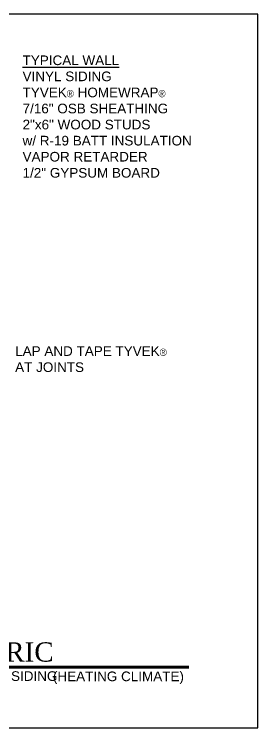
# Model space of a CAD drawing. Extents: x -16.9 to 57.1, y -63 to 11.
# Drawn here: x 31.8 to 57.1, y -63 to 11 of the extents above; entities that cross this region are included whole.
import ezdxf

# ---------------------------------------------------------------- set-up
doc = ezdxf.new("R2010")
doc.units = 0
doc.header["$MEASUREMENT"] = 0
for name, color, linetype in [('STRUCTURE', 7, 'CONTINUOUS'), ('TEXT', 7, 'CONTINUOUS'), ('TITLE', 7, 'CONTINUOUS')]:
    doc.layers.add(name, color=color, linetype=linetype)
doc.styles.add('DETAILS', font='sanss___.ttf', dxfattribs={"height": 1})
doc.styles.add('TITLE', font='TIMES.TTF', dxfattribs={"height": 2})

msp = doc.modelspace()

# ---------------------------------------------------------------- linework, layer by layer
at = {"layer": 'STRUCTURE'}
msp.add_lwpolyline([(-16.934, -62.983), (57.066, -62.983), (57.066, 11.017), (-16.934, 11.017)], close=True, dxfattribs=at)
at = {"layer": 'TITLE', "const_width": 0.3}
msp.add_lwpolyline([(-11.13, -56.691), (49.956, -56.691)], dxfattribs=at)

# ---------------------------------------------------------------- texts
at = {"layer": 'TEXT', "char_height": 1, "attachment_point": 4, "style": 'DETAILS'}
for s, insert in [('\\LTYPICAL WALL\\P\\lVINYL SIDING\\PTYVEK\\fSymbol|b0|i0|c2|p18;\\H0.75;â\\fSansSerif|b0|i0|c2|p2;\\H1; HOMEWRAP\\fSymbol|b0|i0|c2|p18;\\H0.75;â\\P\\fSansSerif|b0|i0|c2|p2;\\H1;7/16" OSB SHEATHING\\P2"x6" WOOD STUDS \\Pw/ R-19 BATT INSULATION\\PVAPOR RETARDER\\P1/2" GYPSUM BOARD', (32.69, 0.402)), ('LAP AND TAPE TYVEK\\fSymbol|b0|i0|c2|p18;\\H0.75;â \\P\\fSansSerif|b0|i0|c2|p2;\\H1;AT JOINTS', (31.921, -24.758))]:
    msp.add_mtext(s, dxfattribs=dict(at, insert=insert))
at = {"layer": 'TITLE', "attachment_point": 4}
for s, insert, char_height, width, style in [('TYPICAL WALL ISOMETRIC', (-3.349, -55.149), 2, 54.4375, 'TITLE'), ('RESIDENTIAL WOOD FRAME STRUCTURE w/ VINYL SIDING ', (-3.431, -57.633), 1, 54.4375, 'DETAILS'), ('(HEATING CLIMATE)', (35.837, -57.805), 1, 14.74941, 'DETAILS')]:
    msp.add_mtext(s, dxfattribs=dict(at, insert=insert, char_height=char_height, width=width, style=style))

doc.saveas('drawing.dxf')
